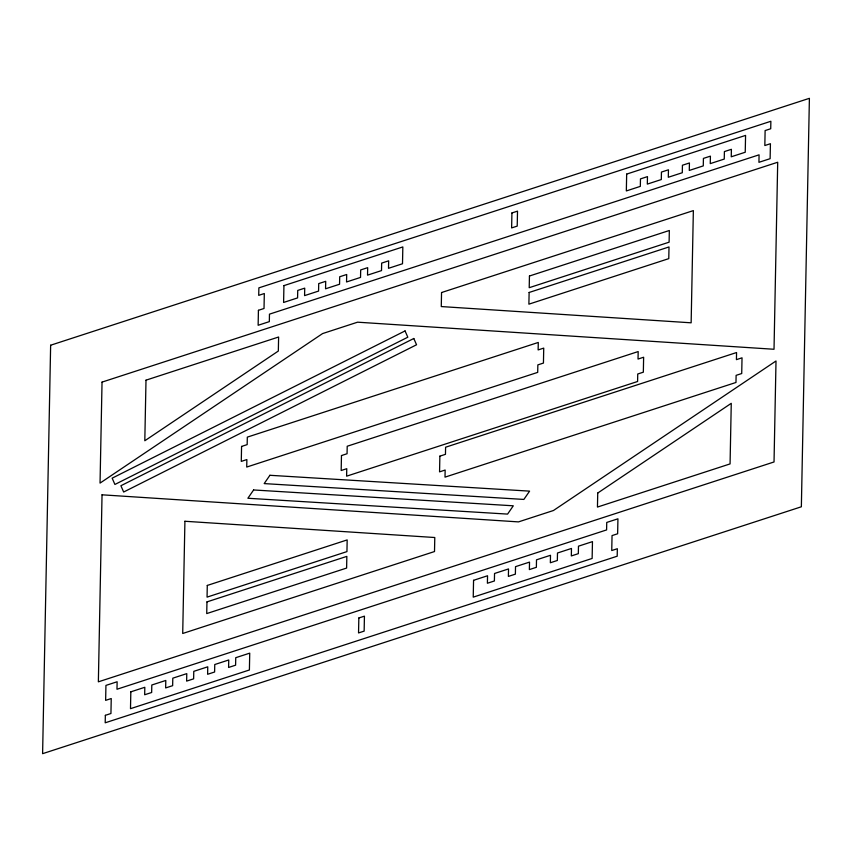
<?xml version="1.0" encoding="UTF-8"?>
<svg xmlns="http://www.w3.org/2000/svg" width="852" height="852" viewBox="0 0 852 852"><rect width="100%" height="100%" fill="white"/><g stroke="black" fill="none" stroke-linecap="round" stroke-linejoin="round"><path stroke-width="1.28" d="M50.641 345.22L42.6 753.679L801.359 506.78L809.4 98.321L50.641 345.22M102.038 382.111L100.046 483.105L322.599 333.569L357.574 322.184L774.021 349.267L777.706 162.242L102.038 382.111M102.038 494.81L98.363 681.834L774.031 461.965L776.012 360.982L553.459 510.508L518.485 521.893L102.038 494.81M105.35 715.329L105.201 722.805L617.199 556.207L617.338 548.72L611.747 550.541L612.045 535.588L617.636 533.767L617.934 518.804L606.741 522.446L606.592 529.923L116.98 689.247L117.129 681.76L105.936 685.402L105.637 700.365L111.239 698.544L110.941 713.507L105.35 715.329M130.825 691.835L130.494 708.672L249.402 669.981L249.732 653.143L235.738 657.701L235.599 665.178L228.602 667.457L228.751 659.981L214.757 664.528L214.608 672.004L207.622 674.283L207.76 666.807L193.777 671.355L193.628 678.842L186.631 681.11L186.78 673.634L172.796 678.181L172.647 685.668L165.65 687.937L165.799 680.46L151.805 685.008L151.656 692.495L144.67 694.763L144.819 687.287L130.825 691.835M146.001 380.162L144.808 440.761L278.338 351.035L278.615 337.009L146.001 380.162M184.916 521.264L182.711 633.483L434.509 551.542L434.786 537.516L184.916 521.264M206.961 601.895L206.727 613.578L346.615 568.06L346.849 556.377L206.961 601.895M207.281 585.441L207.057 597.124L346.945 551.606L347.169 539.912L207.281 585.441M241.574 446.437L241.276 461.39L246.867 459.569L246.729 467.056L537.697 372.377L537.846 364.89L543.438 363.069L543.736 348.106L538.134 349.927L538.283 342.451L247.314 437.129L247.165 444.616L241.574 446.437M258.422 310.309L258.135 325.272L269.328 321.63L269.466 314.154L759.079 154.83L758.94 162.317L770.123 158.674L770.421 143.711L764.83 145.532L765.117 130.569L770.719 128.748L770.868 121.272L258.87 287.87L258.72 295.356L264.312 293.535L264.024 308.488L258.422 310.309M283.929 285.622L283.599 302.46L297.582 297.902L297.731 290.425L304.728 288.146L304.579 295.623L318.573 291.075L318.712 283.599L325.709 281.32L325.56 288.796L339.554 284.248L339.703 276.762L346.7 274.493L346.551 281.969L360.534 277.422L360.684 269.935L367.681 267.666L367.531 275.143L381.515 270.595L381.664 263.108L388.661 260.829L388.512 268.316L402.506 263.758L402.836 246.931L283.929 285.622M341.471 455.554L341.173 470.517L346.764 468.696L346.615 476.172L637.594 381.494L637.733 374.007L643.335 372.186L643.633 357.233L638.031 359.054L638.18 351.567L347.211 446.246L347.062 453.733L341.471 455.554M358.841 617.977L358.543 632.94L364.145 631.119L364.432 616.156L358.841 617.977M441.549 292.534L441.272 306.56L691.142 322.812L693.358 210.604L441.549 292.534M439.866 456.15L439.557 471.859L445.149 470.038L445.01 477.141L735.979 382.463L736.117 375.349L741.719 373.527L742.028 357.819L736.426 359.64L736.565 352.536L445.596 447.215L445.458 454.329L439.866 456.15M473.563 580.318L473.233 597.145L592.129 558.454L592.47 541.627L578.476 546.175L578.327 553.651L571.33 555.93L571.479 548.454L557.496 553.001L557.346 560.478L550.349 562.757L550.498 555.28L536.504 559.828L536.366 567.315L529.369 569.583L529.518 562.107L515.524 566.655L515.375 574.141L508.388 576.41L508.527 568.934L494.543 573.481L494.394 580.968L487.397 583.247L487.546 575.76L473.563 580.318M511.924 212.957L511.626 227.921L517.217 226.1L517.515 211.136L511.924 212.957M529.124 292.47L528.89 304.164L668.777 258.635L669.012 246.952L529.124 292.47M529.443 276.016L529.209 287.699L669.108 242.181L669.331 230.498L529.443 276.016M597.731 493.042L597.454 507.068L730.068 463.914L731.261 403.326L597.731 493.042M626.667 174.096L626.337 190.933L640.321 186.375L640.47 178.899L647.467 176.62L647.318 184.107L661.301 179.548L661.45 172.072L668.447 169.793L668.298 177.269L682.292 172.722L682.431 165.245L689.428 162.966L689.279 170.443L703.273 165.895L703.422 158.408L710.408 156.14L710.27 163.616L724.253 159.068L724.402 151.581L731.399 149.313L731.25 156.789L745.234 152.242L745.575 135.404L626.667 174.096M253.608 489.964L247.879 498.26L507.579 514.097L513.298 505.8L253.608 489.964M269.903 475.288L264.184 483.595L523.873 499.432L529.593 491.135L269.903 475.288M405.051 330.927L112.155 478.174L114.913 484.458L407.81 337.211L405.051 330.927M413.795 338.489L120.899 485.736L123.657 492.019L416.553 344.772L413.795 338.489"/></g></svg>
